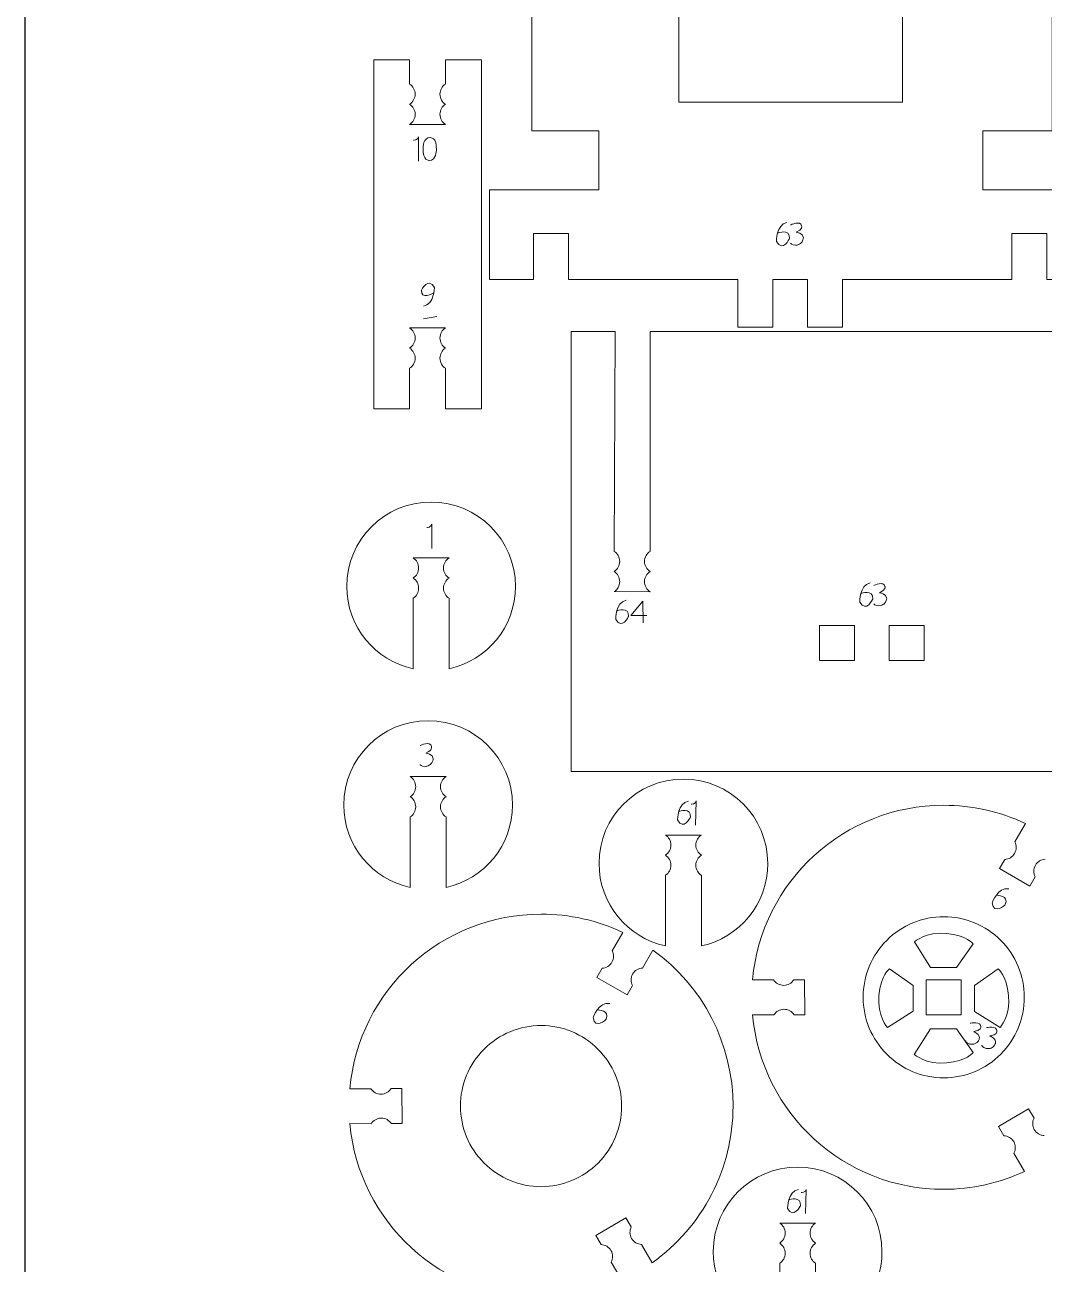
# Model space of a CAD drawing. Header units: centimetres. Extents: x -25 to 25, y -32.5 to 32.5.
# Drawn here: x -25 to -16.22, y -13.61 to -2.93 of the extents above; entities that cross this region are included whole.
import ezdxf

# ---------------------------------------------------------------- set-up
doc = ezdxf.new("R2010")
doc.units = ezdxf.units.CM
doc.header["$MEASUREMENT"] = 0
doc.layers.add('Capa 1', color=7, linetype='Continuous')

msp = doc.modelspace()

# ---------------------------------------------------------------- linework, layer by layer
at = {"layer": 'Capa 1', "color": 254}
msp.add_lwpolyline([(-25, -32.5), (25, -32.5), (25, 32.5), (-25, 32.5), (-25, -32.5)], close=True, dxfattribs=at)
at = {"layer": 'Capa 1', "color": 250, "lineweight": 20}
for points, knots in [([(-20.94207, 19.52854), (-20.94207, 19.52854), (-20.94208, 19.03172), (-20.94208, 19.03172), (-20.94208, 19.03172), (-20.94208, 19.03172), (-20.63117, 19.03172), (-20.63117, 19.03172), (-20.63117, 19.03172), (-20.63117, 19.03172), (-20.63117, -3.84796), (-20.63117, -3.84796), (-20.63117, -3.84796), (-20.63117, -3.84796), (-20.05663, -3.84796), (-20.05663, -3.84796), (-20.05663, -3.84796), (-20.05663, -3.84796), (-20.05663, -4.35648), (-20.05663, -4.35648), (-20.05663, -4.35648), (-20.05663, -4.35648), (-20.99681, -4.35648), (-20.99681, -4.35648), (-20.99681, -4.35648), (-20.99681, -4.35648), (-20.99681, -5.12744), (-20.99681, -5.12744), (-20.99681, -5.12744), (-20.99681, -5.12744), (-20.61803, -5.12744), (-20.61803, -5.12744), (-20.61803, -5.12744), (-20.61803, -5.12744), (-20.61803, -4.73126), (-20.61803, -4.73126), (-20.61803, -4.73126), (-20.61803, -4.73126), (-20.31785, -4.73126), (-20.31785, -4.73126), (-20.31785, -4.73126), (-20.31785, -4.73126), (-20.31785, -5.12744), (-20.31785, -5.12744), (-20.31785, -5.12744), (-20.31785, -5.12744), (-18.85728, -5.12744), (-18.85728, -5.12744), (-18.85728, -5.12744), (-18.85728, -5.12744), (-18.85728, -5.53904), (-18.85728, -5.53904), (-18.85728, -5.53904), (-18.85728, -5.53904), (-18.55728, -5.53904), (-18.55728, -5.53904), (-18.55728, -5.53904), (-18.55728, -5.53904), (-18.55728, -5.12904), (-18.55728, -5.12904), (-18.55728, -5.12904), (-18.55728, -5.12904), (-18.25728, -5.12904), (-18.25728, -5.12904), (-18.25728, -5.12904), (-18.25728, -5.12904), (-18.25728, -5.53904), (-18.25728, -5.53904), (-18.25728, -5.53904), (-18.25728, -5.53904), (-17.95728, -5.53904), (-17.95728, -5.53904), (-17.95728, -5.53904), (-17.95728, -5.53904), (-17.95728, -5.12744), (-17.95728, -5.12744), (-17.95728, -5.12744), (-17.95728, -5.12744), (-16.49671, -5.12744), (-16.49671, -5.12744), (-16.49671, -5.12744), (-16.49671, -5.12744), (-16.49671, -4.73126), (-16.49671, -4.73126), (-16.49671, -4.73126), (-16.49671, -4.73126), (-16.19653, -4.73126), (-16.19653, -4.73126), (-16.19653, -4.73126), (-16.19653, -4.73126), (-16.19653, -5.12744), (-16.19653, -5.12744), (-16.19653, -5.12744), (-16.19653, -5.12744), (-15.81774, -5.12744), (-15.81774, -5.12744), (-15.81774, -5.12744), (-15.81774, -5.12744), (-15.81774, -4.35648), (-15.81774, -4.35648), (-15.81774, -4.35648), (-15.81774, -4.35648), (-16.74768, -4.35648), (-16.74768, -4.35648), (-16.74768, -4.35648), (-16.74768, -4.35648), (-16.74768, -3.84796), (-16.74768, -3.84796), (-16.74768, -3.84796), (-16.74768, -3.84796), (-16.15153, -3.84796), (-16.15153, -3.84796), (-16.15153, -3.84796), (-16.15153, -3.84796), (-16.15153, 19.03172), (-16.15153, 19.03172), (-16.15153, 19.03172), (-16.15153, 19.03172), (-15.85151, 19.03172), (-15.85151, 19.03172), (-15.85151, 19.03172), (-15.85151, 19.03172), (-15.85137, 19.52854), (-15.85137, 19.52854)], [0, 0, 0, 0, 0.03125, 0.03125, 0.03125, 0.03125, 0.0625, 0.0625, 0.0625, 0.0625, 0.09375, 0.09375, 0.09375, 0.09375, 0.125, 0.125, 0.125, 0.125, 0.15625, 0.15625, 0.15625, 0.15625, 0.1875, 0.1875, 0.1875, 0.1875, 0.21875, 0.21875, 0.21875, 0.21875, 0.25, 0.25, 0.25, 0.25, 0.28125, 0.28125, 0.28125, 0.28125, 0.3125, 0.3125, 0.3125, 0.3125, 0.34375, 0.34375, 0.34375, 0.34375, 0.375, 0.375, 0.375, 0.375, 0.40625, 0.40625, 0.40625, 0.40625, 0.4375, 0.4375, 0.4375, 0.4375, 0.46875, 0.46875, 0.46875, 0.46875, 0.5, 0.5, 0.5, 0.5, 0.53125, 0.53125, 0.53125, 0.53125, 0.5625, 0.5625, 0.5625, 0.5625, 0.59375, 0.59375, 0.59375, 0.59375, 0.625, 0.625, 0.625, 0.625, 0.65625, 0.65625, 0.65625, 0.65625, 0.6875, 0.6875, 0.6875, 0.6875, 0.71875, 0.71875, 0.71875, 0.71875, 0.75, 0.75, 0.75, 0.75, 0.78125, 0.78125, 0.78125, 0.78125, 0.8125, 0.8125, 0.8125, 0.8125, 0.84375, 0.84375, 0.84375, 0.84375, 0.875, 0.875, 0.875, 0.875, 0.90625, 0.90625, 0.90625, 0.90625, 0.9375, 0.9375, 0.9375, 0.9375, 1, 1, 1, 1]), ([(-17.43897, -3.59966), (-17.43897, -3.59966), (-17.43897, -2.79814), (-17.43897, -2.79814), (-17.43897, -2.79814), (-17.43897, -2.79814), (-19.36533, -2.79814), (-19.36533, -2.79814), (-19.36533, -2.79814), (-19.36533, -2.79814), (-19.36533, -3.59966), (-19.36533, -3.59966), (-19.36533, -3.59966), (-19.36533, -3.59966), (-17.43897, -3.59966), (-17.43897, -3.59966)], [0, 0, 0, 0, 0.2, 0.2, 0.2, 0.2, 0.4, 0.4, 0.4, 0.4, 0.6, 0.6, 0.6, 0.6, 1, 1, 1, 1]), ([(-21.6853, -6.24052), (-21.6853, -6.24052), (-21.99424, -6.24052), (-21.99424, -6.24052), (-21.99424, -6.24052), (-21.99424, -6.24052), (-21.99424, -3.23686), (-21.99424, -3.23686), (-21.99424, -3.23686), (-21.99424, -3.23686), (-21.6853, -3.23686), (-21.6853, -3.23686)], [0, 0, 0, 0, 0.25, 0.25, 0.25, 0.25, 0.5, 0.5, 0.5, 0.5, 1, 1, 1, 1]), ([(-21.37629, -3.23686), (-21.37629, -3.23686), (-21.06724, -3.23686), (-21.06724, -3.23686), (-21.06724, -3.23686), (-21.06724, -3.23686), (-21.06724, -6.24052), (-21.06724, -6.24052), (-21.06724, -6.24052), (-21.06724, -6.24052), (-21.37629, -6.24052), (-21.37629, -6.24052)], [0, 0, 0, 0, 0.25, 0.25, 0.25, 0.25, 0.5, 0.5, 0.5, 0.5, 1, 1, 1, 1]), ([(-21.6853, -3.44435), (-21.65677, -3.46267), (-21.63786, -3.49468), (-21.63786, -3.5311), (-21.63786, -3.5311), (-21.63786, -3.56752), (-21.65677, -3.59953), (-21.6853, -3.61784)], [0, 0, 0, 0, 0.33333333, 0.33333333, 0.33333333, 0.33333333, 1, 1, 1, 1]), ([(-21.37629, -3.44452), (-21.40482, -3.46283), (-21.42373, -3.49484), (-21.42373, -3.53126), (-21.42373, -3.53126), (-21.42373, -3.56768), (-21.40482, -3.5997), (-21.37629, -3.61801)], [0, 0, 0, 0, 0.33333333, 0.33333333, 0.33333333, 0.33333333, 1, 1, 1, 1]), ([(-21.6853, -3.61784), (-21.65677, -3.63616), (-21.63786, -3.66817), (-21.63786, -3.70459), (-21.63786, -3.70459), (-21.63786, -3.74101), (-21.65677, -3.77302), (-21.6853, -3.79134)], [0, 0, 0, 0, 0.33333333, 0.33333333, 0.33333333, 0.33333333, 1, 1, 1, 1]), ([(-21.37629, -3.61801), (-21.40482, -3.63632), (-21.42373, -3.66834), (-21.42373, -3.70476), (-21.42373, -3.70476), (-21.42373, -3.74118), (-21.40482, -3.77319), (-21.37629, -3.7915)], [0, 0, 0, 0, 0.33333333, 0.33333333, 0.33333333, 0.33333333, 1, 1, 1, 1]), ([(-21.6853, -5.71875), (-21.65677, -5.70043), (-21.63786, -5.66842), (-21.63786, -5.632), (-21.63786, -5.632), (-21.63786, -5.59558), (-21.65677, -5.56357), (-21.6853, -5.54525)], [0, 0, 0, 0, 0.33333333, 0.33333333, 0.33333333, 0.33333333, 1, 1, 1, 1]), ([(-21.37629, -5.71858), (-21.40482, -5.70027), (-21.42373, -5.66826), (-21.42373, -5.63183), (-21.42373, -5.63183), (-21.42373, -5.59541), (-21.40482, -5.5634), (-21.37629, -5.54509)], [0, 0, 0, 0, 0.33333333, 0.33333333, 0.33333333, 0.33333333, 1, 1, 1, 1]), ([(-15.49287, -7.46965), (-15.49287, -7.46965), (-15.49287, -5.57467), (-15.49287, -5.57467), (-15.49287, -5.57467), (-15.49287, -5.57467), (-15.11391, -5.57467), (-15.11391, -5.57467), (-15.11391, -5.57467), (-15.11391, -5.57467), (-15.11391, -9.36424), (-15.11391, -9.36424), (-15.11391, -9.36424), (-19.23016, -9.36424), (-16.02242, -9.36424), (-20.29298, -9.36424), (-20.29298, -9.36424), (-20.29298, -9.36424), (-20.29298, -5.57467), (-20.29298, -5.57467), (-20.29298, -5.57467), (-20.29298, -5.57467), (-19.91402, -5.57467), (-19.91402, -5.57467), (-19.91402, -5.57467), (-19.91402, -5.57467), (-19.92303, -7.46949), (-19.92303, -7.46949)], [0, 0, 0, 0, 0.125, 0.125, 0.125, 0.125, 0.25, 0.25, 0.25, 0.25, 0.375, 0.375, 0.375, 0.375, 0.5, 0.5, 0.5, 0.5, 0.625, 0.625, 0.625, 0.625, 0.75, 0.75, 0.75, 0.75, 1, 1, 1, 1]), ([(-19.61402, -7.46965), (-19.61402, -7.46965), (-19.61402, -5.57467), (-19.61402, -5.57467), (-19.61402, -5.57467), (-19.61402, -5.57467), (-15.79287, -5.57467), (-15.79287, -5.57467), (-15.79287, -5.57467), (-15.79287, -5.57467), (-15.80188, -7.46949), (-15.80188, -7.46949)], [0, 0, 0, 0, 0.25, 0.25, 0.25, 0.25, 0.5, 0.5, 0.5, 0.5, 1, 1, 1, 1]), ([(-21.6853, -5.89224), (-21.65677, -5.87393), (-21.63786, -5.84191), (-21.63786, -5.80549), (-21.63786, -5.80549), (-21.63786, -5.76907), (-21.65677, -5.73706), (-21.6853, -5.71875)], [0, 0, 0, 0, 0.33333333, 0.33333333, 0.33333333, 0.33333333, 1, 1, 1, 1]), ([(-21.37629, -5.89207), (-21.40482, -5.87376), (-21.42373, -5.84175), (-21.42373, -5.80533), (-21.42373, -5.80533), (-21.42373, -5.76891), (-21.40482, -5.73689), (-21.37629, -5.71858)], [0, 0, 0, 0, 0.33333333, 0.33333333, 0.33333333, 0.33333333, 1, 1, 1, 1]), ([(-21.65479, -7.87299), (-21.65479, -7.87299), (-21.65479, -8.48124), (-21.65479, -8.48124), (-21.65479, -8.48124), (-21.98192, -8.41041), (-22.22702, -8.11937), (-22.22702, -7.77104), (-22.22702, -7.77104), (-22.22702, -7.36966), (-21.90165, -7.04431), (-21.50029, -7.04431), (-21.50029, -7.04431), (-21.09893, -7.04431), (-20.77357, -7.36966), (-20.77357, -7.77104), (-20.77357, -7.77104), (-20.77357, -8.11937), (-21.01867, -8.41042), (-21.34579, -8.48124), (-21.34579, -8.48124), (-21.34579, -8.48124), (-21.34578, -7.87316), (-21.34578, -7.87316)], [0, 0, 0, 0, 0.14285714, 0.14285714, 0.14285714, 0.14285714, 0.28571429, 0.28571429, 0.28571429, 0.28571429, 0.42857143, 0.42857143, 0.42857143, 0.42857143, 0.57142857, 0.57142857, 0.57142857, 0.57142857, 0.71428571, 0.71428571, 0.71428571, 0.71428571, 1, 1, 1, 1]), ([(-19.92303, -7.46949), (-19.8945, -7.4878), (-19.87559, -7.51981), (-19.87559, -7.55623), (-19.87559, -7.55623), (-19.87559, -7.59265), (-19.8945, -7.62467), (-19.92303, -7.64298)], [0, 0, 0, 0, 0.33333333, 0.33333333, 0.33333333, 0.33333333, 1, 1, 1, 1]), ([(-19.61402, -7.46965), (-19.64255, -7.48796), (-19.66146, -7.51998), (-19.66146, -7.5564), (-19.66146, -7.5564), (-19.66146, -7.59282), (-19.64255, -7.62483), (-19.61402, -7.64314)], [0, 0, 0, 0, 0.33333333, 0.33333333, 0.33333333, 0.33333333, 1, 1, 1, 1]), ([(-21.65479, -7.52601), (-21.62626, -7.54432), (-21.60735, -7.57633), (-21.60735, -7.61276), (-21.60735, -7.61276), (-21.60735, -7.64918), (-21.62626, -7.68119), (-21.65479, -7.6995)], [0, 0, 0, 0, 0.33333333, 0.33333333, 0.33333333, 0.33333333, 1, 1, 1, 1]), ([(-21.34578, -7.52617), (-21.37431, -7.54449), (-21.39322, -7.5765), (-21.39322, -7.61292), (-21.39322, -7.61292), (-21.39322, -7.64934), (-21.37431, -7.68135), (-21.34578, -7.69967)], [0, 0, 0, 0, 0.33333333, 0.33333333, 0.33333333, 0.33333333, 1, 1, 1, 1]), ([(-19.92303, -7.64298), (-19.8945, -7.66129), (-19.87559, -7.69331), (-19.87559, -7.72973), (-19.87559, -7.72973), (-19.87559, -7.76615), (-19.8945, -7.79816), (-19.92303, -7.81647)], [0, 0, 0, 0, 0.33333333, 0.33333333, 0.33333333, 0.33333333, 1, 1, 1, 1]), ([(-19.61402, -7.64314), (-19.64255, -7.66146), (-19.66146, -7.69347), (-19.66146, -7.72989), (-19.66146, -7.72989), (-19.66146, -7.76631), (-19.64255, -7.79832), (-19.61402, -7.81664)], [0, 0, 0, 0, 0.33333333, 0.33333333, 0.33333333, 0.33333333, 1, 1, 1, 1]), ([(-21.65479, -7.6995), (-21.62626, -7.71782), (-21.60735, -7.74983), (-21.60735, -7.78625), (-21.60735, -7.78625), (-21.60735, -7.82267), (-21.62626, -7.85468), (-21.65479, -7.87299)], [0, 0, 0, 0, 0.33333333, 0.33333333, 0.33333333, 0.33333333, 1, 1, 1, 1]), ([(-21.34578, -7.69967), (-21.37431, -7.71798), (-21.39322, -7.74999), (-21.39322, -7.78641), (-21.39322, -7.78641), (-21.39322, -7.82283), (-21.37431, -7.85485), (-21.34578, -7.87316)], [0, 0, 0, 0, 0.33333333, 0.33333333, 0.33333333, 0.33333333, 1, 1, 1, 1]), ([(-18.15345, -8.40897), (-18.15345, -8.40897), (-17.85345, -8.40897), (-17.85345, -8.40897), (-17.85345, -8.40897), (-17.85345, -8.40897), (-17.85345, -8.10897), (-17.85345, -8.10897), (-17.85345, -8.10897), (-17.85345, -8.10897), (-18.15345, -8.10897), (-18.15345, -8.10897), (-18.15345, -8.10897), (-18.15345, -8.10897), (-18.15345, -8.40897), (-18.15345, -8.40897)], [0, 0, 0, 0, 0.2, 0.2, 0.2, 0.2, 0.4, 0.4, 0.4, 0.4, 0.6, 0.6, 0.6, 0.6, 1, 1, 1, 1]), ([(-17.55345, -8.40897), (-17.55345, -8.40897), (-17.25345, -8.40897), (-17.25345, -8.40897), (-17.25345, -8.40897), (-17.25345, -8.40897), (-17.25345, -8.10897), (-17.25345, -8.10897), (-17.25345, -8.10897), (-17.25345, -8.10897), (-17.55345, -8.10897), (-17.55345, -8.10897), (-17.55345, -8.10897), (-17.55345, -8.10897), (-17.55345, -8.40897), (-17.55345, -8.40897)], [0, 0, 0, 0, 0.2, 0.2, 0.2, 0.2, 0.4, 0.4, 0.4, 0.4, 0.6, 0.6, 0.6, 0.6, 1, 1, 1, 1]), ([(-21.68021, -9.75653), (-21.68021, -9.75653), (-21.68021, -10.36478), (-21.68021, -10.36478), (-21.68021, -10.36478), (-22.00734, -10.29395), (-22.25244, -10.00291), (-22.25244, -9.65458), (-22.25244, -9.65458), (-22.25244, -9.2532), (-21.92707, -8.92785), (-21.52571, -8.92785), (-21.52571, -8.92785), (-21.12435, -8.92785), (-20.79899, -9.2532), (-20.79899, -9.65458), (-20.79899, -9.65458), (-20.79899, -10.00291), (-21.04409, -10.29396), (-21.37121, -10.36478), (-21.37121, -10.36478), (-21.37121, -10.36478), (-21.3712, -9.7567), (-21.3712, -9.7567)], [0, 0, 0, 0, 0.14285714, 0.14285714, 0.14285714, 0.14285714, 0.28571429, 0.28571429, 0.28571429, 0.28571429, 0.42857143, 0.42857143, 0.42857143, 0.42857143, 0.57142857, 0.57142857, 0.57142857, 0.57142857, 0.71428571, 0.71428571, 0.71428571, 0.71428571, 1, 1, 1, 1]), ([(-21.68021, -9.40955), (-21.65168, -9.42786), (-21.63277, -9.45987), (-21.63277, -9.4963), (-21.63277, -9.4963), (-21.63277, -9.53272), (-21.65168, -9.56473), (-21.68021, -9.58304)], [0, 0, 0, 0, 0.33333333, 0.33333333, 0.33333333, 0.33333333, 1, 1, 1, 1]), ([(-21.3712, -9.40971), (-21.39973, -9.42803), (-21.41864, -9.46004), (-21.41864, -9.49646), (-21.41864, -9.49646), (-21.41864, -9.53288), (-21.39973, -9.56489), (-21.3712, -9.58321)], [0, 0, 0, 0, 0.33333333, 0.33333333, 0.33333333, 0.33333333, 1, 1, 1, 1]), ([(-19.48135, -10.25989), (-19.48135, -10.25989), (-19.48135, -10.86814), (-19.48135, -10.86814), (-19.48135, -10.86814), (-19.80848, -10.79731), (-20.05358, -10.50627), (-20.05358, -10.15794), (-20.05358, -10.15794), (-20.05358, -9.75656), (-19.72821, -9.43121), (-19.32685, -9.43121), (-19.32685, -9.43121), (-18.92549, -9.43121), (-18.60013, -9.75656), (-18.60013, -10.15794), (-18.60013, -10.15794), (-18.60013, -10.50627), (-18.84523, -10.79732), (-19.17235, -10.86814), (-19.17235, -10.86814), (-19.17235, -10.86814), (-19.17234, -10.26006), (-19.17234, -10.26006)], [0, 0, 0, 0, 0.14285714, 0.14285714, 0.14285714, 0.14285714, 0.28571429, 0.28571429, 0.28571429, 0.28571429, 0.42857143, 0.42857143, 0.42857143, 0.42857143, 0.57142857, 0.57142857, 0.57142857, 0.57142857, 0.71428571, 0.71428571, 0.71428571, 0.71428571, 1, 1, 1, 1]), ([(-21.68021, -9.58304), (-21.65168, -9.60136), (-21.63277, -9.63337), (-21.63277, -9.66979), (-21.63277, -9.66979), (-21.63277, -9.70621), (-21.65168, -9.73822), (-21.68021, -9.75653)], [0, 0, 0, 0, 0.33333333, 0.33333333, 0.33333333, 0.33333333, 1, 1, 1, 1]), ([(-21.3712, -9.58321), (-21.39973, -9.60152), (-21.41864, -9.63353), (-21.41864, -9.66995), (-21.41864, -9.66995), (-21.41864, -9.70637), (-21.39973, -9.73839), (-21.3712, -9.7567)], [0, 0, 0, 0, 0.33333333, 0.33333333, 0.33333333, 0.33333333, 1, 1, 1, 1]), ([(-16.47134, -9.97208), (-16.47134, -9.97208), (-16.38009, -9.81403), (-16.38009, -9.81403), (-16.38009, -9.81403), (-16.38009, -9.81403), (-16.38005, -9.81407), (-16.38005, -9.81407), (-16.38005, -9.81407), (-16.60037, -9.71038), (-16.84075, -9.65665), (-17.08424, -9.65665), (-17.08424, -9.65665), (-17.93998, -9.65711), (-18.6541, -10.3082), (-18.73132, -11.16043), (-18.73132, -11.16043), (-18.73132, -11.16043), (-18.54982, -11.16076), (-18.54982, -11.16076)], [0, 0, 0, 0, 0.16666667, 0.16666667, 0.16666667, 0.16666667, 0.33333333, 0.33333333, 0.33333333, 0.33333333, 0.5, 0.5, 0.5, 0.5, 0.66666667, 0.66666667, 0.66666667, 0.66666667, 1, 1, 1, 1]), ([(-19.48135, -9.91291), (-19.45282, -9.93122), (-19.43391, -9.96323), (-19.43391, -9.99966), (-19.43391, -9.99966), (-19.43391, -10.03608), (-19.45282, -10.06809), (-19.48135, -10.0864)], [0, 0, 0, 0, 0.33333333, 0.33333333, 0.33333333, 0.33333333, 1, 1, 1, 1]), ([(-19.17234, -9.91307), (-19.20087, -9.93139), (-19.21978, -9.9634), (-19.21978, -9.99982), (-19.21978, -9.99982), (-19.21978, -10.03624), (-19.20087, -10.06825), (-19.17234, -10.08657)], [0, 0, 0, 0, 0.33333333, 0.33333333, 0.33333333, 0.33333333, 1, 1, 1, 1]), ([(-16.55852, -10.12269), (-16.52446, -10.12098), (-16.49195, -10.10251), (-16.47373, -10.07073), (-16.47373, -10.07073), (-16.45551, -10.03894), (-16.456, -10.00155), (-16.47174, -9.9713)], [0, 0, 0, 0, 0.33333333, 0.33333333, 0.33333333, 0.33333333, 1, 1, 1, 1]), ([(-19.48135, -10.0864), (-19.45282, -10.10472), (-19.43391, -10.13673), (-19.43391, -10.17315), (-19.43391, -10.17315), (-19.43391, -10.20957), (-19.45282, -10.24158), (-19.48135, -10.25989)], [0, 0, 0, 0, 0.33333333, 0.33333333, 0.33333333, 0.33333333, 1, 1, 1, 1]), ([(-19.17234, -10.08657), (-19.20087, -10.10488), (-19.21978, -10.13689), (-19.21978, -10.17331), (-19.21978, -10.17331), (-19.21978, -10.20973), (-19.20087, -10.24175), (-19.17234, -10.26006)], [0, 0, 0, 0, 0.33333333, 0.33333333, 0.33333333, 0.33333333, 1, 1, 1, 1]), ([(-16.55852, -10.1227), (-16.55852, -10.1227), (-16.60418, -10.20212), (-16.60418, -10.20212), (-16.60418, -10.20212), (-16.60418, -10.20212), (-16.34265, -10.35203), (-16.34265, -10.35203), (-16.34265, -10.35203), (-16.34265, -10.35203), (-16.29709, -10.27255), (-16.29709, -10.27255)], [0, 0, 0, 0, 0.25, 0.25, 0.25, 0.25, 0.5, 0.5, 0.5, 0.5, 1, 1, 1, 1]), ([(-16.29709, -10.27255), (-16.31282, -10.2423), (-16.31331, -10.2049), (-16.2951, -10.17312), (-16.2951, -10.17312), (-16.27688, -10.14134), (-16.24436, -10.12286), (-16.2103, -10.12115)], [0, 0, 0, 0, 0.33333333, 0.33333333, 0.33333333, 0.33333333, 1, 1, 1, 1]), ([(-19.94014, -10.90959), (-19.94014, -10.90959), (-19.84889, -10.75154), (-19.84889, -10.75154), (-19.84889, -10.75154), (-19.84889, -10.75154), (-19.84885, -10.75158), (-19.84885, -10.75158), (-19.84885, -10.75158), (-20.06917, -10.64789), (-20.30955, -10.59416), (-20.55304, -10.59416), (-20.55304, -10.59416), (-21.40878, -10.59462), (-22.1229, -11.24571), (-22.20012, -12.09794), (-22.20012, -12.09794), (-22.20012, -12.09794), (-22.01862, -12.09827), (-22.01862, -12.09827)], [0, 0, 0, 0, 0.16666667, 0.16666667, 0.16666667, 0.16666667, 0.33333333, 0.33333333, 0.33333333, 0.33333333, 0.5, 0.5, 0.5, 0.5, 0.66666667, 0.66666667, 0.66666667, 0.66666667, 1, 1, 1, 1]), ([(-17.7785, -11.31039), (-17.77837, -11.49462), (-17.70509, -11.67122), (-17.57476, -11.80138), (-17.57476, -11.80138), (-17.44439, -11.93158), (-17.26859, -12.00462), (-17.08436, -12.00453), (-17.08436, -12.00453), (-16.90018, -12.00441), (-16.72353, -11.93112), (-16.59338, -11.80079), (-16.59338, -11.80079), (-16.46322, -11.67043), (-16.39014, -11.49462), (-16.39026, -11.31039), (-16.39026, -11.31039), (-16.39039, -11.12621), (-16.46368, -10.94957), (-16.594, -10.81941), (-16.594, -10.81941), (-16.72433, -10.68925), (-16.90018, -10.61617), (-17.08436, -10.6163), (-17.08436, -10.6163), (-17.26859, -10.61642), (-17.44519, -10.68971), (-17.57535, -10.82004), (-17.57535, -10.82004), (-17.70555, -10.95036), (-17.77858, -11.12621), (-17.7785, -11.31039)], [0, 0, 0, 0, 0.11111111, 0.11111111, 0.11111111, 0.11111111, 0.22222222, 0.22222222, 0.22222222, 0.22222222, 0.33333333, 0.33333333, 0.33333333, 0.33333333, 0.44444444, 0.44444444, 0.44444444, 0.44444444, 0.55555556, 0.55555556, 0.55555556, 0.55555556, 0.66666667, 0.66666667, 0.66666667, 0.66666667, 0.77777778, 0.77777778, 0.77777778, 0.77777778, 1, 1, 1, 1]), ([(-17.3373, -10.83364), (-17.3373, -10.83364), (-17.23728, -10.74362), (-17.06058, -10.76029), (-17.06058, -10.76029), (-16.88387, -10.77696), (-16.83053, -10.85031), (-16.83053, -10.85031), (-16.83053, -10.85031), (-16.83053, -10.85031), (-16.97389, -11.05368), (-16.97389, -11.05368), (-16.97389, -11.05368), (-16.97389, -11.05368), (-17.19727, -11.05368), (-17.19727, -11.05368), (-17.19727, -11.05368), (-17.19727, -11.05368), (-17.3373, -10.83364), (-17.3373, -10.83364)], [0, 0, 0, 0, 0.16666667, 0.16666667, 0.16666667, 0.16666667, 0.33333333, 0.33333333, 0.33333333, 0.33333333, 0.5, 0.5, 0.5, 0.5, 0.66666667, 0.66666667, 0.66666667, 0.66666667, 1, 1, 1, 1]), ([(-20.02732, -11.0602), (-19.99326, -11.05849), (-19.96075, -11.04002), (-19.94253, -11.00824), (-19.94253, -11.00824), (-19.92431, -10.97645), (-19.9248, -10.93906), (-19.94054, -10.90881)], [0, 0, 0, 0, 0.33333333, 0.33333333, 0.33333333, 0.33333333, 1, 1, 1, 1]), ([(-19.6877, -13.43919), (-19.6877, -13.43919), (-19.59728, -13.59786), (-19.59728, -13.59786), (-19.59728, -13.59786), (-19.15931, -13.28767), (-18.89904, -12.78479), (-18.89912, -12.24807), (-18.89912, -12.24807), (-18.89921, -11.7145), (-19.15617, -11.21405), (-19.58999, -10.90347), (-19.58999, -10.90347), (-19.58999, -10.90347), (-19.67911, -11.05868), (-19.67911, -11.05868)], [0, 0, 0, 0, 0.2, 0.2, 0.2, 0.2, 0.4, 0.4, 0.4, 0.4, 0.6, 0.6, 0.6, 0.6, 1, 1, 1, 1]), ([(-20.02732, -11.06021), (-20.02732, -11.06021), (-20.07298, -11.13963), (-20.07298, -11.13963), (-20.07298, -11.13963), (-20.07298, -11.13963), (-19.81145, -11.28954), (-19.81145, -11.28954), (-19.81145, -11.28954), (-19.81145, -11.28954), (-19.76589, -11.21006), (-19.76589, -11.21006)], [0, 0, 0, 0, 0.25, 0.25, 0.25, 0.25, 0.5, 0.5, 0.5, 0.5, 1, 1, 1, 1]), ([(-19.76589, -11.21006), (-19.78162, -11.17981), (-19.78211, -11.14241), (-19.7639, -11.11063), (-19.7639, -11.11063), (-19.74568, -11.07885), (-19.71316, -11.06037), (-19.6791, -11.05866)], [0, 0, 0, 0, 0.33333333, 0.33333333, 0.33333333, 0.33333333, 1, 1, 1, 1]), ([(-17.56878, -11.57142), (-17.56878, -11.57142), (-17.6588, -11.4714), (-17.64213, -11.2947), (-17.64213, -11.2947), (-17.62546, -11.11799), (-17.55211, -11.06465), (-17.55211, -11.06465), (-17.55211, -11.06465), (-17.55211, -11.06465), (-17.34874, -11.20801), (-17.34874, -11.20801), (-17.34874, -11.20801), (-17.34874, -11.20801), (-17.34874, -11.43139), (-17.34874, -11.43139), (-17.34874, -11.43139), (-17.34874, -11.43139), (-17.56878, -11.57142), (-17.56878, -11.57142)], [0, 0, 0, 0, 0.16666667, 0.16666667, 0.16666667, 0.16666667, 0.33333333, 0.33333333, 0.33333333, 0.33333333, 0.5, 0.5, 0.5, 0.5, 0.66666667, 0.66666667, 0.66666667, 0.66666667, 1, 1, 1, 1]), ([(-16.59952, -11.57188), (-16.59952, -11.57188), (-16.5095, -11.47186), (-16.52617, -11.29516), (-16.52617, -11.29516), (-16.54284, -11.11845), (-16.61619, -11.06511), (-16.61619, -11.06511), (-16.61619, -11.06511), (-16.61619, -11.06511), (-16.81956, -11.20847), (-16.81956, -11.20847), (-16.81956, -11.20847), (-16.81956, -11.20847), (-16.81956, -11.43185), (-16.81956, -11.43185), (-16.81956, -11.43185), (-16.81956, -11.43185), (-16.59952, -11.57188), (-16.59952, -11.57188)], [0, 0, 0, 0, 0.16666667, 0.16666667, 0.16666667, 0.16666667, 0.33333333, 0.33333333, 0.33333333, 0.33333333, 0.5, 0.5, 0.5, 0.5, 0.66666667, 0.66666667, 0.66666667, 0.66666667, 1, 1, 1, 1]), ([(-18.37532, -11.15974), (-18.39358, -11.18855), (-18.42567, -11.20775), (-18.4623, -11.20797), (-18.4623, -11.20797), (-18.49893, -11.20818), (-18.53124, -11.18934), (-18.54983, -11.16075)], [0, 0, 0, 0, 0.33333333, 0.33333333, 0.33333333, 0.33333333, 1, 1, 1, 1]), ([(-18.37357, -11.46108), (-18.37357, -11.46108), (-18.28197, -11.46066), (-18.28197, -11.46066), (-18.28197, -11.46066), (-18.28197, -11.46066), (-18.28371, -11.15922), (-18.28371, -11.15922), (-18.28371, -11.15922), (-18.28371, -11.15922), (-18.37532, -11.15974), (-18.37532, -11.15974)], [0, 0, 0, 0, 0.25, 0.25, 0.25, 0.25, 0.5, 0.5, 0.5, 0.5, 1, 1, 1, 1]), ([(-17.23438, -11.16041), (-17.23438, -11.16041), (-16.93438, -11.16041), (-16.93438, -11.16041), (-16.93438, -11.16041), (-16.93438, -11.16041), (-16.93438, -11.46041), (-16.93438, -11.46041), (-16.93438, -11.46041), (-16.93438, -11.46041), (-17.23438, -11.46041), (-17.23438, -11.46041), (-17.23438, -11.46041), (-17.23438, -11.46041), (-17.23438, -11.16041), (-17.23438, -11.16041)], [0, 0, 0, 0, 0.2, 0.2, 0.2, 0.2, 0.4, 0.4, 0.4, 0.4, 0.6, 0.6, 0.6, 0.6, 1, 1, 1, 1]), ([(-18.37358, -11.46108), (-18.39217, -11.43248), (-18.42448, -11.41365), (-18.46111, -11.41386), (-18.46111, -11.41386), (-18.49774, -11.41407), (-18.52983, -11.43328), (-18.54809, -11.46208)], [0, 0, 0, 0, 0.33333333, 0.33333333, 0.33333333, 0.33333333, 1, 1, 1, 1]), ([(-18.54806, -11.46208), (-18.54806, -11.46208), (-18.73132, -11.46066), (-18.73132, -11.46066), (-18.73132, -11.46066), (-18.65322, -12.31284), (-17.93998, -12.96494), (-17.08424, -12.96448), (-17.08424, -12.96448), (-16.84381, -12.96448), (-16.60636, -12.91209), (-16.38821, -12.81091), (-16.38821, -12.81091), (-16.38821, -12.81091), (-16.47921, -12.65349), (-16.47921, -12.65349)], [0, 0, 0, 0, 0.2, 0.2, 0.2, 0.2, 0.4, 0.4, 0.4, 0.4, 0.6, 0.6, 0.6, 0.6, 1, 1, 1, 1]), ([(-21.2473, -12.2479), (-21.24717, -12.43213), (-21.17389, -12.60873), (-21.04356, -12.73889), (-21.04356, -12.73889), (-20.91319, -12.86909), (-20.73739, -12.94213), (-20.55316, -12.94204), (-20.55316, -12.94204), (-20.36898, -12.94192), (-20.19233, -12.86863), (-20.06218, -12.7383), (-20.06218, -12.7383), (-19.93202, -12.60794), (-19.85894, -12.43213), (-19.85906, -12.2479), (-19.85906, -12.2479), (-19.85919, -12.06372), (-19.93248, -11.88708), (-20.0628, -11.75692), (-20.0628, -11.75692), (-20.19313, -11.62676), (-20.36898, -11.55368), (-20.55316, -11.55381), (-20.55316, -11.55381), (-20.73739, -11.55393), (-20.91399, -11.62722), (-21.04415, -11.75755), (-21.04415, -11.75755), (-21.17435, -11.88787), (-21.24738, -12.06372), (-21.2473, -12.2479)], [0, 0, 0, 0, 0.11111111, 0.11111111, 0.11111111, 0.11111111, 0.22222222, 0.22222222, 0.22222222, 0.22222222, 0.33333333, 0.33333333, 0.33333333, 0.33333333, 0.44444444, 0.44444444, 0.44444444, 0.44444444, 0.55555556, 0.55555556, 0.55555556, 0.55555556, 0.66666667, 0.66666667, 0.66666667, 0.66666667, 0.77777778, 0.77777778, 0.77777778, 0.77777778, 1, 1, 1, 1]), ([(-17.33776, -11.8029), (-17.33776, -11.8029), (-17.23774, -11.89292), (-17.06104, -11.87625), (-17.06104, -11.87625), (-16.88433, -11.85958), (-16.83099, -11.78623), (-16.83099, -11.78623), (-16.83099, -11.78623), (-16.83099, -11.78623), (-16.97435, -11.58286), (-16.97435, -11.58286), (-16.97435, -11.58286), (-16.97435, -11.58286), (-17.19773, -11.58286), (-17.19773, -11.58286), (-17.19773, -11.58286), (-17.19773, -11.58286), (-17.33776, -11.8029), (-17.33776, -11.8029)], [0, 0, 0, 0, 0.16666667, 0.16666667, 0.16666667, 0.16666667, 0.33333333, 0.33333333, 0.33333333, 0.33333333, 0.5, 0.5, 0.5, 0.5, 0.66666667, 0.66666667, 0.66666667, 0.66666667, 1, 1, 1, 1]), ([(-21.84412, -12.09725), (-21.86238, -12.12606), (-21.89447, -12.14526), (-21.9311, -12.14548), (-21.9311, -12.14548), (-21.96773, -12.14569), (-22.00004, -12.12685), (-22.01863, -12.09826)], [0, 0, 0, 0, 0.33333333, 0.33333333, 0.33333333, 0.33333333, 1, 1, 1, 1]), ([(-21.84237, -12.39859), (-21.84237, -12.39859), (-21.75077, -12.39817), (-21.75077, -12.39817), (-21.75077, -12.39817), (-21.75077, -12.39817), (-21.75251, -12.09673), (-21.75251, -12.09673), (-21.75251, -12.09673), (-21.75251, -12.09673), (-21.84412, -12.09725), (-21.84412, -12.09725)], [0, 0, 0, 0, 0.25, 0.25, 0.25, 0.25, 0.5, 0.5, 0.5, 0.5, 1, 1, 1, 1]), ([(-16.30682, -12.35091), (-16.30682, -12.35091), (-16.35287, -12.27172), (-16.35287, -12.27172), (-16.35287, -12.27172), (-16.35287, -12.27172), (-16.61328, -12.42357), (-16.61328, -12.42357), (-16.61328, -12.42357), (-16.61328, -12.42357), (-16.56713, -12.50272), (-16.56713, -12.50272)], [0, 0, 0, 0, 0.25, 0.25, 0.25, 0.25, 0.5, 0.5, 0.5, 0.5, 1, 1, 1, 1]), ([(-21.84238, -12.39859), (-21.86097, -12.36999), (-21.89328, -12.35116), (-21.92991, -12.35137), (-21.92991, -12.35137), (-21.96654, -12.35158), (-21.99863, -12.37079), (-22.01689, -12.39959)], [0, 0, 0, 0, 0.33333333, 0.33333333, 0.33333333, 0.33333333, 1, 1, 1, 1]), ([(-16.30682, -12.35092), (-16.32233, -12.38129), (-16.32254, -12.41869), (-16.30409, -12.45033), (-16.30409, -12.45033), (-16.28563, -12.48198), (-16.25298, -12.50021), (-16.21891, -12.50167)], [0, 0, 0, 0, 0.33333333, 0.33333333, 0.33333333, 0.33333333, 1, 1, 1, 1]), ([(-22.01686, -12.39959), (-22.01686, -12.39959), (-22.20012, -12.39817), (-22.20012, -12.39817), (-22.20012, -12.39817), (-22.12202, -13.25035), (-21.40878, -13.90245), (-20.55304, -13.90199), (-20.55304, -13.90199), (-20.31261, -13.90199), (-20.07516, -13.8496), (-19.85701, -13.74842), (-19.85701, -13.74842), (-19.85701, -13.74842), (-19.94801, -13.591), (-19.94801, -13.591)], [0, 0, 0, 0, 0.2, 0.2, 0.2, 0.2, 0.4, 0.4, 0.4, 0.4, 0.6, 0.6, 0.6, 0.6, 1, 1, 1, 1]), ([(-16.56713, -12.50272), (-16.53306, -12.50417), (-16.50041, -12.52241), (-16.48195, -12.55405), (-16.48195, -12.55405), (-16.4635, -12.5857), (-16.46371, -12.62309), (-16.47922, -12.65346)], [0, 0, 0, 0, 0.33333333, 0.33333333, 0.33333333, 0.33333333, 1, 1, 1, 1]), ([(-18.49741, -13.60196), (-18.49741, -13.60196), (-18.49741, -14.21021), (-18.49741, -14.21021), (-18.49741, -14.21021), (-18.82454, -14.13938), (-19.06964, -13.84834), (-19.06964, -13.50001), (-19.06964, -13.50001), (-19.06964, -13.09863), (-18.74427, -12.77328), (-18.34291, -12.77328), (-18.34291, -12.77328), (-17.94155, -12.77328), (-17.61619, -13.09863), (-17.61619, -13.50001), (-17.61619, -13.50001), (-17.61619, -13.84834), (-17.86129, -14.13939), (-18.18841, -14.21021), (-18.18841, -14.21021), (-18.18841, -14.21021), (-18.1884, -13.60213), (-18.1884, -13.60213)], [0, 0, 0, 0, 0.14285714, 0.14285714, 0.14285714, 0.14285714, 0.28571429, 0.28571429, 0.28571429, 0.28571429, 0.42857143, 0.42857143, 0.42857143, 0.42857143, 0.57142857, 0.57142857, 0.57142857, 0.57142857, 0.71428571, 0.71428571, 0.71428571, 0.71428571, 1, 1, 1, 1]), ([(-19.77562, -13.28842), (-19.77562, -13.28842), (-19.82167, -13.20923), (-19.82167, -13.20923), (-19.82167, -13.20923), (-19.82167, -13.20923), (-20.08208, -13.36108), (-20.08208, -13.36108), (-20.08208, -13.36108), (-20.08208, -13.36108), (-20.03593, -13.44023), (-20.03593, -13.44023)], [0, 0, 0, 0, 0.25, 0.25, 0.25, 0.25, 0.5, 0.5, 0.5, 0.5, 1, 1, 1, 1]), ([(-19.77562, -13.28843), (-19.79113, -13.3188), (-19.79134, -13.3562), (-19.77289, -13.38784), (-19.77289, -13.38784), (-19.75443, -13.41949), (-19.72178, -13.43772), (-19.68771, -13.43918)], [0, 0, 0, 0, 0.33333333, 0.33333333, 0.33333333, 0.33333333, 1, 1, 1, 1]), ([(-18.49741, -13.25498), (-18.46888, -13.27329), (-18.44997, -13.3053), (-18.44997, -13.34173), (-18.44997, -13.34173), (-18.44997, -13.37815), (-18.46888, -13.41016), (-18.49741, -13.42847)], [0, 0, 0, 0, 0.33333333, 0.33333333, 0.33333333, 0.33333333, 1, 1, 1, 1]), ([(-18.1884, -13.25514), (-18.21693, -13.27346), (-18.23584, -13.30547), (-18.23584, -13.34189), (-18.23584, -13.34189), (-18.23584, -13.37831), (-18.21693, -13.41032), (-18.1884, -13.42864)], [0, 0, 0, 0, 0.33333333, 0.33333333, 0.33333333, 0.33333333, 1, 1, 1, 1]), ([(-20.03593, -13.44023), (-20.00186, -13.44168), (-19.96921, -13.45992), (-19.95075, -13.49156), (-19.95075, -13.49156), (-19.9323, -13.52321), (-19.93251, -13.5606), (-19.94802, -13.59097)], [0, 0, 0, 0, 0.33333333, 0.33333333, 0.33333333, 0.33333333, 1, 1, 1, 1]), ([(-18.49741, -13.42847), (-18.46888, -13.44679), (-18.44997, -13.4788), (-18.44997, -13.51522), (-18.44997, -13.51522), (-18.44997, -13.55164), (-18.46888, -13.58365), (-18.49741, -13.60196)], [0, 0, 0, 0, 0.33333333, 0.33333333, 0.33333333, 0.33333333, 1, 1, 1, 1]), ([(-18.1884, -13.42864), (-18.21693, -13.44695), (-18.23584, -13.47896), (-18.23584, -13.51538), (-18.23584, -13.51538), (-18.23584, -13.5518), (-18.21693, -13.58382), (-18.1884, -13.60213)], [0, 0, 0, 0, 0.33333333, 0.33333333, 0.33333333, 0.33333333, 1, 1, 1, 1])]:
    msp.add_open_spline(points, degree=3, knots=knots, dxfattribs=at)
for points in [[(-21.6853, -3.44435), (-21.6853, -3.44435), (-21.6853, -3.23686), (-21.6853, -3.23686)], [(-21.37629, -3.44452), (-21.37629, -3.44452), (-21.37629, -3.23686), (-21.37629, -3.23686)], [(-21.37629, -3.7915), (-21.37629, -3.7915), (-21.6853, -3.79134), (-21.6853, -3.79134)], [(-21.37629, -5.54509), (-21.37629, -5.54509), (-21.6853, -5.54525), (-21.6853, -5.54525)], [(-21.6853, -5.89224), (-21.6853, -5.89224), (-21.6853, -6.24052), (-21.6853, -6.24052)], [(-21.37629, -5.89207), (-21.37629, -5.89207), (-21.37629, -6.24052), (-21.37629, -6.24052)], [(-21.34578, -7.52617), (-21.34578, -7.52617), (-21.65479, -7.52601), (-21.65479, -7.52601)], [(-19.61402, -7.81664), (-19.61402, -7.81664), (-19.92303, -7.81647), (-19.92303, -7.81647)], [(-21.3712, -9.40971), (-21.3712, -9.40971), (-21.68021, -9.40955), (-21.68021, -9.40955)], [(-19.17234, -9.91307), (-19.17234, -9.91307), (-19.48135, -9.91291), (-19.48135, -9.91291)], [(-18.1884, -13.25514), (-18.1884, -13.25514), (-18.49741, -13.25498), (-18.49741, -13.25498)]]:
    msp.add_open_spline(points, degree=3, dxfattribs=at)
at = {"layer": 'Capa 1', "color": 240, "lineweight": 20}
for points in [[(-21.65098, -3.92792), (-21.65098, -3.92792), (-21.61057, -3.92627), (-21.60893, -3.8985)], [(-21.60893, -3.8985), (-21.60893, -3.8985), (-21.60893, -4.10801), (-21.60893, -4.10801)], [(-21.56471, -5.46733), (-21.56471, -5.46733), (-21.45006, -5.44749), (-21.45006, -5.44749)], [(-21.53605, -7.26391), (-21.53605, -7.26391), (-21.49564, -7.26226), (-21.494, -7.23449)], [(-21.494, -7.23449), (-21.494, -7.23449), (-21.494, -7.444), (-21.494, -7.444)], [(-19.25935, -9.64675), (-19.25935, -9.64675), (-19.21891, -9.64636), (-19.2164, -9.61866)], [(-19.2164, -9.61866), (-19.2164, -9.61866), (-19.22296, -9.82806), (-19.22296, -9.82806)], [(-18.3117, -12.99291), (-18.3117, -12.99291), (-18.27126, -12.99252), (-18.26875, -12.96482)], [(-18.26875, -12.96482), (-18.26875, -12.96482), (-18.27531, -13.17422), (-18.27531, -13.17422)]]:
    msp.add_open_spline(points, degree=3, dxfattribs=at)
for points, knots in [([(-21.51587, -4.10113), (-21.51587, -4.10113), (-21.57549, -4.10882), (-21.56948, -3.99192), (-21.56948, -3.99192), (-21.56948, -3.99192), (-21.56948, -3.90286), (-21.50855, -3.90516)], [0, 0, 0, 0, 0.33333333, 0.33333333, 0.33333333, 0.33333333, 1, 1, 1, 1]), ([(-21.50855, -3.90535), (-21.50855, -3.90535), (-21.44888, -3.8977), (-21.45487, -4.01454), (-21.45487, -4.01454), (-21.45487, -4.01454), (-21.45491, -4.10359), (-21.51587, -4.10135)], [0, 0, 0, 0, 0.33333333, 0.33333333, 0.33333333, 0.33333333, 1, 1, 1, 1]), ([(-18.51288, -4.72664), (-18.51288, -4.72664), (-18.40904, -4.68609), (-18.41399, -4.77475), (-18.41399, -4.77475), (-18.41399, -4.77475), (-18.46918, -4.89652), (-18.52444, -4.80083), (-18.52444, -4.80083), (-18.52444, -4.80083), (-18.52938, -4.65576), (-18.43547, -4.636)], [0, 0, 0, 0, 0.25, 0.25, 0.25, 0.25, 0.5, 0.5, 0.5, 0.5, 1, 1, 1, 1]), ([(-18.40334, -4.81492), (-18.40334, -4.81492), (-18.39611, -4.8334), (-18.36006, -4.8322), (-18.36006, -4.8322), (-18.34135, -4.83158), (-18.32795, -4.82489), (-18.31823, -4.81724), (-18.31823, -4.81724), (-18.29453, -4.79854), (-18.29331, -4.7695), (-18.29331, -4.7695), (-18.29331, -4.7695), (-18.29453, -4.72779), (-18.35575, -4.71975), (-18.35575, -4.71975), (-18.35575, -4.71975), (-18.29579, -4.69746), (-18.30816, -4.66533), (-18.30816, -4.66533), (-18.30816, -4.66533), (-18.3168, -4.6159), (-18.40334, -4.65789), (-18.40334, -4.65789)], [0, 0, 0, 0, 0.14285714, 0.14285714, 0.14285714, 0.14285714, 0.28571429, 0.28571429, 0.28571429, 0.28571429, 0.42857143, 0.42857143, 0.42857143, 0.42857143, 0.57142857, 0.57142857, 0.57142857, 0.57142857, 0.71428571, 0.71428571, 0.71428571, 0.71428571, 1, 1, 1, 1]), ([(-21.47663, -5.24293), (-21.47663, -5.24293), (-21.5913, -5.30772), (-21.58308, -5.21926), (-21.58308, -5.21926), (-21.58308, -5.21926), (-21.5234, -5.09963), (-21.47175, -5.19734), (-21.47175, -5.19734), (-21.47175, -5.19734), (-21.47222, -5.34247), (-21.56682, -5.35872)], [0, 0, 0, 0, 0.25, 0.25, 0.25, 0.25, 0.5, 0.5, 0.5, 0.5, 1, 1, 1, 1]), ([(-17.79527, -7.83229), (-17.79527, -7.83229), (-17.69143, -7.79174), (-17.69638, -7.8804), (-17.69638, -7.8804), (-17.69638, -7.8804), (-17.75157, -8.00217), (-17.80683, -7.90648), (-17.80683, -7.90648), (-17.80683, -7.90648), (-17.81177, -7.76141), (-17.71786, -7.74165)], [0, 0, 0, 0, 0.25, 0.25, 0.25, 0.25, 0.5, 0.5, 0.5, 0.5, 1, 1, 1, 1]), ([(-17.68573, -7.92057), (-17.68573, -7.92057), (-17.6785, -7.93905), (-17.64245, -7.93785), (-17.64245, -7.93785), (-17.62374, -7.93723), (-17.61034, -7.93054), (-17.60062, -7.92289), (-17.60062, -7.92289), (-17.57692, -7.90419), (-17.5757, -7.87515), (-17.5757, -7.87515), (-17.5757, -7.87515), (-17.57692, -7.83344), (-17.63814, -7.8254), (-17.63814, -7.8254), (-17.63814, -7.8254), (-17.57818, -7.80311), (-17.59055, -7.77098), (-17.59055, -7.77098), (-17.59055, -7.77098), (-17.59919, -7.72155), (-17.68573, -7.76354), (-17.68573, -7.76354)], [0, 0, 0, 0, 0.14285714, 0.14285714, 0.14285714, 0.14285714, 0.28571429, 0.28571429, 0.28571429, 0.28571429, 0.42857143, 0.42857143, 0.42857143, 0.42857143, 0.57142857, 0.57142857, 0.57142857, 0.57142857, 0.71428571, 0.71428571, 0.71428571, 0.71428571, 1, 1, 1, 1]), ([(-19.89791, -7.98105), (-19.89791, -7.98105), (-19.79407, -7.9405), (-19.79902, -8.02916), (-19.79902, -8.02916), (-19.79902, -8.02916), (-19.85421, -8.15093), (-19.90947, -8.05524), (-19.90947, -8.05524), (-19.90947, -8.05524), (-19.91441, -7.91017), (-19.8205, -7.89041)], [0, 0, 0, 0, 0.25, 0.25, 0.25, 0.25, 0.5, 0.5, 0.5, 0.5, 1, 1, 1, 1]), ([(-19.64093, -8.02082), (-19.64093, -8.02082), (-19.78059, -8.02082), (-19.78059, -8.02082), (-19.78059, -8.02082), (-19.78059, -8.02082), (-19.67554, -7.89721), (-19.67554, -7.89721), (-19.67554, -7.89721), (-19.67554, -7.89721), (-19.67433, -8.08512), (-19.67433, -8.08512)], [0, 0, 0, 0, 0.25, 0.25, 0.25, 0.25, 0.5, 0.5, 0.5, 0.5, 1, 1, 1, 1]), ([(-21.5948, -9.30432), (-21.5948, -9.30432), (-21.58735, -9.32336), (-21.55022, -9.32212), (-21.55022, -9.32212), (-21.53095, -9.32148), (-21.51714, -9.31459), (-21.50713, -9.30671), (-21.50713, -9.30671), (-21.48272, -9.28745), (-21.48146, -9.25754), (-21.48146, -9.25754), (-21.48146, -9.25754), (-21.48272, -9.21458), (-21.54578, -9.2063), (-21.54578, -9.2063), (-21.54578, -9.2063), (-21.48402, -9.18334), (-21.49676, -9.15025), (-21.49676, -9.15025), (-21.49676, -9.15025), (-21.50566, -9.09933), (-21.5948, -9.14258), (-21.5948, -9.14258)], [0, 0, 0, 0, 0.14285714, 0.14285714, 0.14285714, 0.14285714, 0.28571429, 0.28571429, 0.28571429, 0.28571429, 0.42857143, 0.42857143, 0.42857143, 0.42857143, 0.57142857, 0.57142857, 0.57142857, 0.57142857, 0.71428571, 0.71428571, 0.71428571, 0.71428571, 1, 1, 1, 1]), ([(-19.36322, -9.70874), (-19.36322, -9.70874), (-19.25816, -9.67146), (-19.26589, -9.75993), (-19.26589, -9.75993), (-19.26589, -9.75993), (-19.32486, -9.87991), (-19.3771, -9.78254), (-19.3771, -9.78254), (-19.3771, -9.78254), (-19.37749, -9.63738), (-19.28301, -9.62057)], [0, 0, 0, 0, 0.25, 0.25, 0.25, 0.25, 0.5, 0.5, 0.5, 0.5, 1, 1, 1, 1]), ([(-16.62931, -10.43121), (-16.62931, -10.43121), (-16.51783, -10.43168), (-16.55503, -10.51231), (-16.55503, -10.51231), (-16.55503, -10.51231), (-16.65113, -10.60526), (-16.66733, -10.49595), (-16.66733, -10.49595), (-16.66733, -10.49595), (-16.61859, -10.35923), (-16.52399, -10.37538)], [0, 0, 0, 0, 0.25, 0.25, 0.25, 0.25, 0.5, 0.5, 0.5, 0.5, 1, 1, 1, 1]), ([(-20.06691, -11.41916), (-20.06691, -11.41916), (-19.95543, -11.41963), (-19.99263, -11.50026), (-19.99263, -11.50026), (-19.99263, -11.50026), (-20.08873, -11.59321), (-20.10493, -11.4839), (-20.10493, -11.4839), (-20.10493, -11.4839), (-20.05619, -11.34718), (-19.96159, -11.36333)], [0, 0, 0, 0, 0.25, 0.25, 0.25, 0.25, 0.5, 0.5, 0.5, 0.5, 1, 1, 1, 1]), ([(-16.89627, -11.6854), (-16.89627, -11.6854), (-16.89411, -11.70513), (-16.85899, -11.71336), (-16.85899, -11.71336), (-16.84076, -11.71763), (-16.82608, -11.71466), (-16.81471, -11.7098), (-16.81471, -11.7098), (-16.78695, -11.69792), (-16.77821, -11.6702), (-16.77821, -11.6702), (-16.77821, -11.6702), (-16.76853, -11.62961), (-16.82554, -11.60591), (-16.82554, -11.60591), (-16.82554, -11.60591), (-16.76185, -11.6), (-16.76542, -11.56576), (-16.76542, -11.56576), (-16.76542, -11.56576), (-16.76089, -11.51578), (-16.85538, -11.53379), (-16.85538, -11.53379)], [0, 0, 0, 0, 0.14285714, 0.14285714, 0.14285714, 0.14285714, 0.28571429, 0.28571429, 0.28571429, 0.28571429, 0.42857143, 0.42857143, 0.42857143, 0.42857143, 0.57142857, 0.57142857, 0.57142857, 0.57142857, 0.71428571, 0.71428571, 0.71428571, 0.71428571, 1, 1, 1, 1]), ([(-16.75674, -11.72304), (-16.75674, -11.72304), (-16.75457, -11.74276), (-16.71945, -11.75099), (-16.71945, -11.75099), (-16.70123, -11.75526), (-16.68655, -11.75229), (-16.67517, -11.74744), (-16.67517, -11.74744), (-16.64742, -11.73555), (-16.63868, -11.70783), (-16.63868, -11.70783), (-16.63868, -11.70783), (-16.629, -11.66725), (-16.68601, -11.64354), (-16.68601, -11.64354), (-16.68601, -11.64354), (-16.62231, -11.63763), (-16.62589, -11.60339), (-16.62589, -11.60339), (-16.62589, -11.60339), (-16.62136, -11.55342), (-16.71585, -11.57142), (-16.71585, -11.57142)], [0, 0, 0, 0, 0.14285714, 0.14285714, 0.14285714, 0.14285714, 0.28571429, 0.28571429, 0.28571429, 0.28571429, 0.42857143, 0.42857143, 0.42857143, 0.42857143, 0.57142857, 0.57142857, 0.57142857, 0.57142857, 0.71428571, 0.71428571, 0.71428571, 0.71428571, 1, 1, 1, 1]), ([(-18.41557, -13.0549), (-18.41557, -13.0549), (-18.31051, -13.01762), (-18.31824, -13.10609), (-18.31824, -13.10609), (-18.31824, -13.10609), (-18.37721, -13.22607), (-18.42945, -13.1287), (-18.42945, -13.1287), (-18.42945, -13.1287), (-18.42984, -12.98354), (-18.33536, -12.96673)], [0, 0, 0, 0, 0.25, 0.25, 0.25, 0.25, 0.5, 0.5, 0.5, 0.5, 1, 1, 1, 1])]:
    msp.add_open_spline(points, degree=3, knots=knots, dxfattribs=at)

doc.saveas('drawing.dxf')
